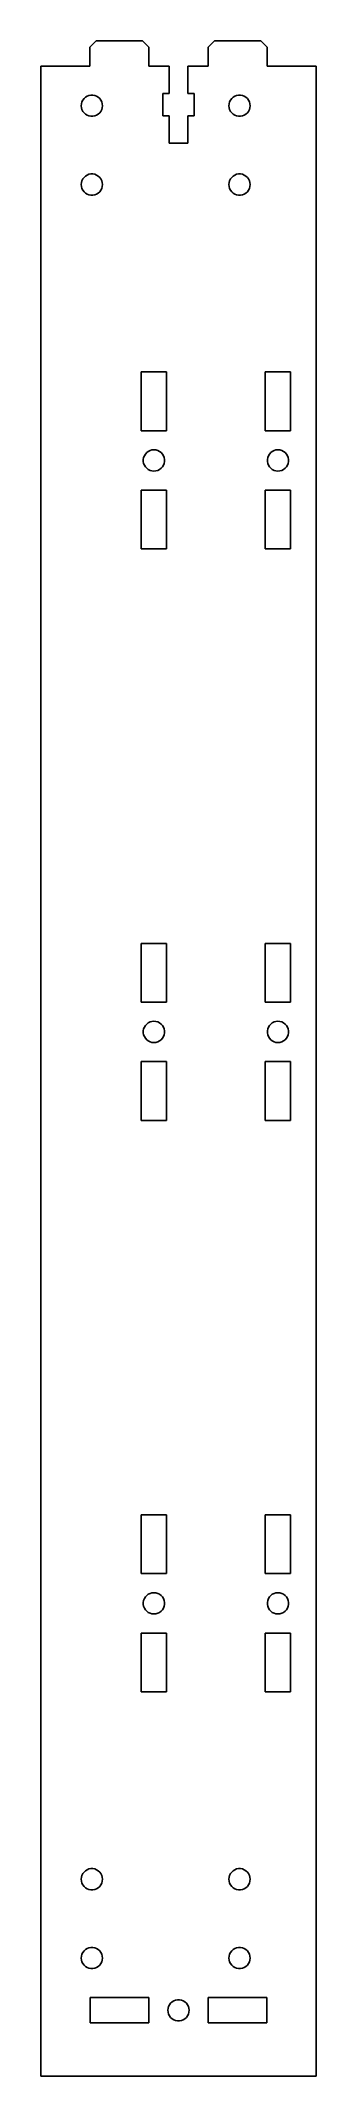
# Model space of a CAD drawing. Header units: metres. Extents: x -60 to 10, y -265 to 252.
import ezdxf

# ---------------------------------------------------------------- set-up
doc = ezdxf.new("R2010")
doc.units = ezdxf.units.M

msp = doc.modelspace()

# ---------------------------------------------------------------- linework, layer by layer
for p, q in [((-46.125, 251.5), (-47.75, 249.875)), ((-47.75, 249.875), (-47.75, 245)), ((-34.375, 251.5), (-46.125, 251.5)), ((-32.75, 249.875), (-34.375, 251.5)), ((-32.75, 245), (-32.75, 249.875)), ((-16.125, 251.5), (-17.75, 249.875)), ((-17.75, 249.875), (-17.75, 245)), ((-4.375, 251.5), (-16.125, 251.5)), ((-2.75, 249.875), (-4.375, 251.5)), ((-2.75, 245), (-2.75, 249.875)), ((-47.75, 245), (-60.25, 245)), ((-60.25, 245), (-60.25, -265)), ((-27.65, 245), (-32.75, 245)), ((-27.65, 238.1), (-27.65, 245)), ((-17.75, 245), (-22.85, 245)), ((-22.85, 245), (-22.85, 238.1)), ((9.75, 245), (-2.75, 245)), ((9.75, -265), (9.75, 245)), ((-48.4535, 237.417), (-47.9889, 237.597)), ((-47.9889, 237.597), (-47.4991, 237.688)), ((-47.4991, 237.688), (-47.0009, 237.688)), ((-47.0009, 237.688), (-46.5111, 237.597)), ((-46.5111, 237.597), (-46.0465, 237.417)), ((-29.2, 232.4), (-29.2, 238.1)), ((-29.2, 238.1), (-27.65, 238.1)), ((-22.85, 238.1), (-21.3, 238.1)), ((-21.3, 238.1), (-21.3, 232.4)), ((-10.9535, 237.417), (-10.4889, 237.597)), ((-10.4889, 237.597), (-9.99911, 237.688)), ((-9.99911, 237.688), (-9.50087, 237.688)), ((-9.50087, 237.688), (-9.01111, 237.597)), ((-9.01111, 237.597), (-8.54649, 237.417)), ((-49.95, 235), (-49.904, 235.496)), ((-49.904, 234.504), (-49.95, 235)), ((-49.904, 235.496), (-49.7677, 235.975)), ((-49.7677, 234.025), (-49.904, 234.504)), ((-49.7677, 235.975), (-49.5456, 236.421)), ((-49.5456, 233.579), (-49.7677, 234.025)), ((-49.5456, 236.421), (-49.2453, 236.819)), ((-49.2453, 233.181), (-49.5456, 233.579)), ((-49.2453, 236.819), (-48.8771, 237.155)), ((-48.8771, 232.845), (-49.2453, 233.181)), ((-48.8771, 237.155), (-48.4535, 237.417)), ((-48.4535, 232.583), (-48.8771, 232.845)), ((-47.9889, 232.403), (-48.4535, 232.583)), ((-46.0465, 232.583), (-46.5111, 232.403)), ((-46.0465, 237.417), (-45.6229, 237.155)), ((-45.6229, 232.845), (-46.0465, 232.583)), ((-45.6229, 237.155), (-45.2547, 236.819)), ((-45.2547, 233.181), (-45.6229, 232.845)), ((-45.2547, 236.819), (-44.9544, 236.421)), ((-44.9544, 233.579), (-45.2547, 233.181)), ((-44.9544, 236.421), (-44.7323, 235.975)), ((-44.7323, 234.025), (-44.9544, 233.579)), ((-44.7323, 235.975), (-44.596, 235.496)), ((-44.596, 234.504), (-44.7323, 234.025)), ((-44.596, 235.496), (-44.55, 235)), ((-44.55, 235), (-44.596, 234.504)), ((-12.45, 235), (-12.404, 235.496)), ((-12.404, 234.504), (-12.45, 235)), ((-12.404, 235.496), (-12.2677, 235.975)), ((-12.2677, 234.025), (-12.404, 234.504)), ((-12.2677, 235.975), (-12.0456, 236.421)), ((-12.0456, 233.579), (-12.2677, 234.025)), ((-12.0456, 236.421), (-11.7453, 236.819)), ((-11.7453, 233.181), (-12.0456, 233.579)), ((-11.7453, 236.819), (-11.3771, 237.155)), ((-11.3771, 232.845), (-11.7453, 233.181)), ((-11.3771, 237.155), (-10.9535, 237.417)), ((-10.9535, 232.583), (-11.3771, 232.845)), ((-10.4889, 232.403), (-10.9535, 232.583)), ((-8.54649, 232.583), (-9.01111, 232.403)), ((-8.54649, 237.417), (-8.12288, 237.155)), ((-8.12288, 232.845), (-8.54649, 232.583)), ((-8.12288, 237.155), (-7.75467, 236.819)), ((-7.75467, 233.181), (-8.12288, 232.845)), ((-7.75467, 236.819), (-7.45441, 236.421)), ((-7.45441, 233.579), (-7.75467, 233.181)), ((-7.45441, 236.421), (-7.23232, 235.975)), ((-7.23232, 234.025), (-7.45441, 233.579)), ((-7.23232, 235.975), (-7.09596, 235.496)), ((-7.09596, 234.504), (-7.23232, 234.025)), ((-7.09596, 235.496), (-7.04999, 235)), ((-7.04999, 235), (-7.09596, 234.504)), ((-47.4991, 232.312), (-47.9889, 232.403)), ((-47.0009, 232.312), (-47.4991, 232.312)), ((-46.5111, 232.403), (-47.0009, 232.312)), ((-27.65, 232.4), (-29.2, 232.4)), ((-27.65, 225.5), (-27.65, 232.4)), ((-21.3, 232.4), (-22.85, 232.4)), ((-22.85, 232.4), (-22.85, 225.5)), ((-9.99911, 232.312), (-10.4889, 232.403)), ((-9.50087, 232.312), (-9.99911, 232.312)), ((-9.01111, 232.403), (-9.50087, 232.312)), ((-22.85, 225.5), (-27.65, 225.5)), ((-49.2453, 216.819), (-48.8771, 217.155)), ((-48.8771, 217.155), (-48.4535, 217.417)), ((-48.4535, 217.417), (-47.9889, 217.597)), ((-47.9889, 217.597), (-47.4991, 217.688)), ((-47.4991, 217.688), (-47.0009, 217.688)), ((-47.0009, 217.688), (-46.5111, 217.597)), ((-46.5111, 217.597), (-46.0465, 217.417)), ((-46.0465, 217.417), (-45.6229, 217.155)), ((-45.6229, 217.155), (-45.2547, 216.819)), ((-11.7453, 216.819), (-11.3771, 217.155)), ((-11.3771, 217.155), (-10.9535, 217.417)), ((-10.9535, 217.417), (-10.4889, 217.597)), ((-10.4889, 217.597), (-9.99911, 217.688)), ((-9.99911, 217.688), (-9.50087, 217.688)), ((-9.50087, 217.688), (-9.01111, 217.597)), ((-9.01111, 217.597), (-8.54649, 217.417)), ((-8.54649, 217.417), (-8.12288, 217.155)), ((-8.12288, 217.155), (-7.75467, 216.819)), ((-49.95, 215), (-49.904, 215.496)), ((-49.904, 214.504), (-49.95, 215)), ((-49.904, 215.496), (-49.7677, 215.975)), ((-49.7677, 214.025), (-49.904, 214.504)), ((-49.7677, 215.975), (-49.5456, 216.421)), ((-49.5456, 213.579), (-49.7677, 214.025)), ((-49.5456, 216.421), (-49.2453, 216.819)), ((-49.2453, 213.181), (-49.5456, 213.579)), ((-48.8771, 212.845), (-49.2453, 213.181)), ((-48.4535, 212.583), (-48.8771, 212.845)), ((-47.9889, 212.403), (-48.4535, 212.583)), ((-47.4991, 212.312), (-47.9889, 212.403)), ((-47.0009, 212.312), (-47.4991, 212.312)), ((-46.5111, 212.403), (-47.0009, 212.312)), ((-46.0465, 212.583), (-46.5111, 212.403)), ((-45.6229, 212.845), (-46.0465, 212.583)), ((-45.2547, 213.181), (-45.6229, 212.845)), ((-45.2547, 216.819), (-44.9544, 216.421)), ((-44.9544, 213.579), (-45.2547, 213.181)), ((-44.9544, 216.421), (-44.7323, 215.975)), ((-44.7323, 214.025), (-44.9544, 213.579)), ((-44.7323, 215.975), (-44.596, 215.496)), ((-44.596, 214.504), (-44.7323, 214.025)), ((-44.596, 215.496), (-44.55, 215)), ((-44.55, 215), (-44.596, 214.504)), ((-12.45, 215), (-12.404, 215.496)), ((-12.404, 214.504), (-12.45, 215)), ((-12.404, 215.496), (-12.2677, 215.975)), ((-12.2677, 214.025), (-12.404, 214.504)), ((-12.2677, 215.975), (-12.0456, 216.421)), ((-12.0456, 213.579), (-12.2677, 214.025)), ((-12.0456, 216.421), (-11.7453, 216.819)), ((-11.7453, 213.181), (-12.0456, 213.579)), ((-11.3771, 212.845), (-11.7453, 213.181)), ((-10.9535, 212.583), (-11.3771, 212.845)), ((-10.4889, 212.403), (-10.9535, 212.583)), ((-9.99911, 212.312), (-10.4889, 212.403)), ((-9.50087, 212.312), (-9.99911, 212.312)), ((-9.01111, 212.403), (-9.50087, 212.312)), ((-8.54649, 212.583), (-9.01111, 212.403)), ((-8.12288, 212.845), (-8.54649, 212.583)), ((-7.75467, 213.181), (-8.12288, 212.845)), ((-7.75467, 216.819), (-7.45441, 216.421)), ((-7.45441, 213.579), (-7.75467, 213.181)), ((-7.45441, 216.421), (-7.23232, 215.975)), ((-7.23232, 214.025), (-7.45441, 213.579)), ((-7.23232, 215.975), (-7.09596, 215.496)), ((-7.09596, 214.504), (-7.23232, 214.025)), ((-7.09596, 215.496), (-7.04999, 215)), ((-7.04999, 215), (-7.09596, 214.504)), ((-34.7, 152.55), (-34.7, 167.45)), ((-34.7, 167.45), (-28.3, 167.45)), ((-28.3, 167.45), (-28.3, 152.55)), ((-3.2, 152.55), (-3.2, 167.45)), ((-3.2, 167.45), (3.2, 167.45)), ((3.2, 167.45), (3.2, 152.55)), ((-28.3, 152.55), (-34.7, 152.55)), ((3.2, 152.55), (-3.2, 152.55)), ((-34.1885, 145.249), (-34.0969, 145.739)), ((-34.1885, 144.751), (-34.1885, 145.249)), ((-34.0969, 144.261), (-34.1885, 144.751)), ((-34.0969, 145.739), (-33.9169, 146.203)), ((-33.9169, 146.203), (-33.6546, 146.627)), ((-33.6546, 146.627), (-33.319, 146.995)), ((-33.319, 146.995), (-32.9214, 147.296)), ((-32.9214, 147.296), (-32.4753, 147.518)), ((-32.4753, 147.518), (-31.9961, 147.654)), ((-31.9961, 147.654), (-31.5, 147.7)), ((-31.5, 147.7), (-31.0039, 147.654)), ((-31.0039, 147.654), (-30.5246, 147.518)), ((-30.5246, 147.518), (-30.0786, 147.296)), ((-30.0786, 147.296), (-29.681, 146.995)), ((-29.681, 146.995), (-29.3454, 146.627)), ((-29.3454, 146.627), (-29.0831, 146.203)), ((-29.0831, 146.203), (-28.9031, 145.739)), ((-28.9031, 145.739), (-28.8115, 145.249)), ((-28.8115, 144.751), (-28.9031, 144.261)), ((-28.8115, 145.249), (-28.8115, 144.751)), ((-2.68848, 145.249), (-2.59692, 145.739)), ((-2.68848, 144.751), (-2.68848, 145.249)), ((-2.59692, 144.261), (-2.68848, 144.751)), ((-2.59692, 145.739), (-2.41693, 146.203)), ((-2.41693, 146.203), (-2.15463, 146.627)), ((-2.15463, 146.627), (-1.81897, 146.995)), ((-1.81897, 146.995), (-1.42136, 147.296)), ((-1.42136, 147.296), (-0.975342, 147.518)), ((-0.975342, 147.518), (-0.496109, 147.654)), ((-0.496109, 147.654), (0, 147.7)), ((0, 147.7), (0.496109, 147.654)), ((0.496109, 147.654), (0.975342, 147.518)), ((0.975342, 147.518), (1.42136, 147.296)), ((1.42136, 147.296), (1.81897, 146.995)), ((1.81897, 146.995), (2.15463, 146.627)), ((2.15463, 146.627), (2.41693, 146.203)), ((2.41693, 146.203), (2.59692, 145.739)), ((2.59692, 145.739), (2.68848, 145.249)), ((2.68848, 144.751), (2.59692, 144.261)), ((2.68848, 145.249), (2.68848, 144.751)), ((-33.9169, 143.797), (-34.0969, 144.261)), ((-33.6546, 143.373), (-33.9169, 143.797)), ((-33.319, 143.005), (-33.6546, 143.373)), ((-32.9214, 142.704), (-33.319, 143.005)), ((-32.4753, 142.482), (-32.9214, 142.704)), ((-31.9961, 142.346), (-32.4753, 142.482)), ((-31.5, 142.3), (-31.9961, 142.346)), ((-31.0039, 142.346), (-31.5, 142.3)), ((-30.5246, 142.482), (-31.0039, 142.346)), ((-30.0786, 142.704), (-30.5246, 142.482)), ((-29.681, 143.005), (-30.0786, 142.704)), ((-29.3454, 143.373), (-29.681, 143.005)), ((-29.0831, 143.797), (-29.3454, 143.373)), ((-28.9031, 144.261), (-29.0831, 143.797)), ((-2.41693, 143.797), (-2.59692, 144.261)), ((-2.15463, 143.373), (-2.41693, 143.797)), ((-1.81897, 143.005), (-2.15463, 143.373)), ((-1.42136, 142.704), (-1.81897, 143.005)), ((-0.975342, 142.482), (-1.42136, 142.704)), ((-0.496109, 142.346), (-0.975342, 142.482)), ((0, 142.3), (-0.496109, 142.346)), ((0.496109, 142.346), (0, 142.3)), ((0.975342, 142.482), (0.496109, 142.346)), ((1.42136, 142.704), (0.975342, 142.482)), ((1.81897, 143.005), (1.42136, 142.704)), ((2.15463, 143.373), (1.81897, 143.005)), ((2.41693, 143.797), (2.15463, 143.373)), ((2.59692, 144.261), (2.41693, 143.797)), ((-34.7, 122.55), (-34.7, 137.45)), ((-34.7, 137.45), (-28.3, 137.45)), ((-28.3, 137.45), (-28.3, 122.55)), ((-3.2, 122.55), (-3.2, 137.45)), ((-3.2, 137.45), (3.2, 137.45)), ((3.2, 137.45), (3.2, 122.55)), ((-28.3, 122.55), (-34.7, 122.55)), ((3.2, 122.55), (-3.2, 122.55)), ((-34.7, 7.54999), (-34.7, 22.45)), ((-34.7, 22.45), (-28.3, 22.45)), ((-28.3, 22.45), (-28.3, 7.54999)), ((-3.2, 7.54999), (-3.2, 22.45)), ((-3.2, 22.45), (3.2, 22.45)), ((3.2, 22.45), (3.2, 7.54999)), ((-28.3, 7.54999), (-34.7, 7.54999)), ((3.2, 7.54999), (-3.2, 7.54999)), ((-34.1885, 0.249115), (-34.0969, 0.738876)), ((-34.1885, -0.249115), (-34.1885, 0.249115)), ((-34.0969, 0.738876), (-33.9169, 1.20349)), ((-33.9169, 1.20349), (-33.6546, 1.62711)), ((-33.6546, 1.62711), (-33.319, 1.99532)), ((-33.319, 1.99532), (-32.9214, 2.29558)), ((-32.9214, 2.29558), (-32.4753, 2.51767)), ((-32.4753, 2.51767), (-31.9961, 2.65402)), ((-31.9961, 2.65402), (-31.5, 2.7)), ((-31.5, 2.7), (-31.0039, 2.65402)), ((-31.0039, 2.65402), (-30.5246, 2.51767)), ((-30.5246, 2.51767), (-30.0786, 2.29558)), ((-30.0786, 2.29558), (-29.681, 1.99532)), ((-29.681, 1.99532), (-29.3454, 1.62711)), ((-29.3454, 1.62711), (-29.0831, 1.20349)), ((-29.0831, 1.20349), (-28.9031, 0.738876)), ((-28.9031, 0.738876), (-28.8115, 0.249115)), ((-28.8115, 0.249115), (-28.8115, -0.249115)), ((-2.68848, 0.249115), (-2.59692, 0.738876)), ((-2.68848, -0.249115), (-2.68848, 0.249115)), ((-2.59692, 0.738876), (-2.41693, 1.20349)), ((-2.41693, 1.20349), (-2.15463, 1.62711)), ((-2.15463, 1.62711), (-1.81897, 1.99532)), ((-1.81897, 1.99532), (-1.42136, 2.29558)), ((-1.42136, 2.29558), (-0.975342, 2.51767)), ((-0.975342, 2.51767), (-0.496109, 2.65402)), ((-0.496109, 2.65402), (0, 2.7)), ((0, 2.7), (0.496109, 2.65402)), ((0.496109, 2.65402), (0.975342, 2.51767)), ((0.975342, 2.51767), (1.42136, 2.29558)), ((1.42136, 2.29558), (1.81897, 1.99532)), ((1.81897, 1.99532), (2.15463, 1.62711)), ((2.15463, 1.62711), (2.41693, 1.20349)), ((2.41693, 1.20349), (2.59692, 0.738876)), ((2.59692, 0.738876), (2.68848, 0.249115)), ((2.68848, 0.249115), (2.68848, -0.249115)), ((-34.0969, -0.738876), (-34.1885, -0.249115)), ((-33.9169, -1.20349), (-34.0969, -0.738876)), ((-33.6546, -1.62711), (-33.9169, -1.20349)), ((-33.319, -1.99532), (-33.6546, -1.62711)), ((-32.9214, -2.29558), (-33.319, -1.99532)), ((-32.4753, -2.51767), (-32.9214, -2.29558)), ((-31.9961, -2.65402), (-32.4753, -2.51767)), ((-31.5, -2.7), (-31.9961, -2.65402)), ((-31.0039, -2.65402), (-31.5, -2.7)), ((-30.5246, -2.51767), (-31.0039, -2.65402)), ((-30.0786, -2.29558), (-30.5246, -2.51767)), ((-29.681, -1.99532), (-30.0786, -2.29558)), ((-29.3454, -1.62711), (-29.681, -1.99532)), ((-29.0831, -1.20349), (-29.3454, -1.62711)), ((-28.9031, -0.738876), (-29.0831, -1.20349)), ((-28.8115, -0.249115), (-28.9031, -0.738876)), ((-2.59692, -0.738876), (-2.68848, -0.249115)), ((-2.41693, -1.20349), (-2.59692, -0.738876)), ((-2.15463, -1.62711), (-2.41693, -1.20349)), ((-1.81897, -1.99532), (-2.15463, -1.62711)), ((-1.42136, -2.29558), (-1.81897, -1.99532)), ((-0.975342, -2.51767), (-1.42136, -2.29558)), ((-0.496109, -2.65402), (-0.975342, -2.51767)), ((0, -2.7), (-0.496109, -2.65402)), ((0.496109, -2.65402), (0, -2.7)), ((0.975342, -2.51767), (0.496109, -2.65402)), ((1.42136, -2.29558), (0.975342, -2.51767)), ((1.81897, -1.99532), (1.42136, -2.29558)), ((2.15463, -1.62711), (1.81897, -1.99532)), ((2.41693, -1.20349), (2.15463, -1.62711)), ((2.59692, -0.738876), (2.41693, -1.20349)), ((2.68848, -0.249115), (2.59692, -0.738876)), ((-34.7, -22.45), (-34.7, -7.54999)), ((-34.7, -7.54999), (-28.3, -7.54999)), ((-28.3, -7.54999), (-28.3, -22.45)), ((-3.2, -22.45), (-3.2, -7.54999)), ((-3.2, -7.54999), (3.2, -7.54999)), ((3.2, -7.54999), (3.2, -22.45)), ((-28.3, -22.45), (-34.7, -22.45)), ((3.2, -22.45), (-3.2, -22.45)), ((-34.7, -137.45), (-34.7, -122.55)), ((-34.7, -122.55), (-28.3, -122.55)), ((-28.3, -122.55), (-28.3, -137.45)), ((-3.2, -137.45), (-3.2, -122.55)), ((-3.2, -122.55), (3.2, -122.55)), ((3.2, -122.55), (3.2, -137.45)), ((-28.3, -137.45), (-34.7, -137.45)), ((3.2, -137.45), (-3.2, -137.45)), ((-34.1885, -144.751), (-34.0969, -144.261)), ((-34.0969, -144.261), (-33.9169, -143.797)), ((-33.9169, -143.797), (-33.6546, -143.373)), ((-33.6546, -143.373), (-33.319, -143.005)), ((-33.319, -143.005), (-32.9214, -142.704)), ((-32.9214, -142.704), (-32.4753, -142.482)), ((-32.4753, -142.482), (-31.9961, -142.346)), ((-31.9961, -142.346), (-31.5, -142.3)), ((-31.5, -142.3), (-31.0039, -142.346)), ((-31.0039, -142.346), (-30.5246, -142.482)), ((-30.5246, -142.482), (-30.0786, -142.704)), ((-30.0786, -142.704), (-29.681, -143.005)), ((-29.681, -143.005), (-29.3454, -143.373)), ((-29.3454, -143.373), (-29.0831, -143.797)), ((-29.0831, -143.797), (-28.9031, -144.261)), ((-28.9031, -144.261), (-28.8115, -144.751)), ((-2.68848, -144.751), (-2.59692, -144.261)), ((-2.59692, -144.261), (-2.41693, -143.797)), ((-2.41693, -143.797), (-2.15463, -143.373)), ((-2.15463, -143.373), (-1.81897, -143.005)), ((-1.81897, -143.005), (-1.42136, -142.704)), ((-1.42136, -142.704), (-0.975342, -142.482)), ((-0.975342, -142.482), (-0.496109, -142.346)), ((-0.496109, -142.346), (0, -142.3)), ((0, -142.3), (0.496109, -142.346)), ((0.496109, -142.346), (0.975342, -142.482)), ((0.975342, -142.482), (1.42136, -142.704)), ((1.42136, -142.704), (1.81897, -143.005)), ((1.81897, -143.005), (2.15463, -143.373)), ((2.15463, -143.373), (2.41693, -143.797)), ((2.41693, -143.797), (2.59692, -144.261)), ((2.59692, -144.261), (2.68848, -144.751)), ((-34.1885, -145.249), (-34.1885, -144.751)), ((-34.0969, -145.739), (-34.1885, -145.249)), ((-33.9169, -146.203), (-34.0969, -145.739)), ((-33.6546, -146.627), (-33.9169, -146.203)), ((-33.319, -146.995), (-33.6546, -146.627)), ((-32.9214, -147.296), (-33.319, -146.995)), ((-32.4753, -147.518), (-32.9214, -147.296)), ((-31.9961, -147.654), (-32.4753, -147.518)), ((-31.5, -147.7), (-31.9961, -147.654)), ((-31.0039, -147.654), (-31.5, -147.7)), ((-30.5246, -147.518), (-31.0039, -147.654)), ((-30.0786, -147.296), (-30.5246, -147.518)), ((-29.681, -146.995), (-30.0786, -147.296)), ((-29.3454, -146.627), (-29.681, -146.995)), ((-29.0831, -146.203), (-29.3454, -146.627)), ((-28.9031, -145.739), (-29.0831, -146.203)), ((-28.8115, -145.249), (-28.9031, -145.739)), ((-28.8115, -144.751), (-28.8115, -145.249)), ((-2.68848, -145.249), (-2.68848, -144.751)), ((-2.59692, -145.739), (-2.68848, -145.249)), ((-2.41693, -146.203), (-2.59692, -145.739)), ((-2.15463, -146.627), (-2.41693, -146.203)), ((-1.81897, -146.995), (-2.15463, -146.627)), ((-1.42136, -147.296), (-1.81897, -146.995)), ((-0.975342, -147.518), (-1.42136, -147.296)), ((-0.496109, -147.654), (-0.975342, -147.518)), ((0, -147.7), (-0.496109, -147.654)), ((0.496109, -147.654), (0, -147.7)), ((0.975342, -147.518), (0.496109, -147.654)), ((1.42136, -147.296), (0.975342, -147.518)), ((1.81897, -146.995), (1.42136, -147.296)), ((2.15463, -146.627), (1.81897, -146.995)), ((2.41693, -146.203), (2.15463, -146.627)), ((2.59692, -145.739), (2.41693, -146.203)), ((2.68848, -145.249), (2.59692, -145.739)), ((2.68848, -144.751), (2.68848, -145.249)), ((-34.7, -167.45), (-34.7, -152.55)), ((-34.7, -152.55), (-28.3, -152.55)), ((-28.3, -152.55), (-28.3, -167.45)), ((-3.2, -167.45), (-3.2, -152.55)), ((-3.2, -152.55), (3.2, -152.55)), ((3.2, -152.55), (3.2, -167.45)), ((-28.3, -167.45), (-34.7, -167.45)), ((3.2, -167.45), (-3.2, -167.45)), ((-49.95, -215), (-49.904, -214.504)), ((-49.904, -215.496), (-49.95, -215)), ((-49.904, -214.504), (-49.7677, -214.025)), ((-49.7677, -215.975), (-49.904, -215.496)), ((-49.7677, -214.025), (-49.5456, -213.579)), ((-49.5456, -216.421), (-49.7677, -215.975)), ((-49.5456, -213.579), (-49.2453, -213.181)), ((-49.2453, -216.819), (-49.5456, -216.421)), ((-49.2453, -213.181), (-48.8771, -212.845)), ((-48.8771, -217.155), (-49.2453, -216.819)), ((-48.8771, -212.845), (-48.4535, -212.583)), ((-48.4535, -212.583), (-47.9889, -212.403)), ((-47.9889, -212.403), (-47.4991, -212.312)), ((-47.4991, -212.312), (-47.0009, -212.312)), ((-47.0009, -212.312), (-46.5111, -212.403)), ((-46.5111, -212.403), (-46.0465, -212.583)), ((-46.0465, -212.583), (-45.6229, -212.845)), ((-45.6229, -212.845), (-45.2547, -213.181)), ((-45.2547, -216.819), (-45.6229, -217.155)), ((-45.2547, -213.181), (-44.9544, -213.579)), ((-44.9544, -216.421), (-45.2547, -216.819)), ((-44.9544, -213.579), (-44.7323, -214.025)), ((-44.7323, -215.975), (-44.9544, -216.421)), ((-44.7323, -214.025), (-44.596, -214.504)), ((-44.596, -215.496), (-44.7323, -215.975)), ((-44.596, -214.504), (-44.55, -215)), ((-44.55, -215), (-44.596, -215.496)), ((-12.45, -215), (-12.404, -214.504)), ((-12.404, -215.496), (-12.45, -215)), ((-12.404, -214.504), (-12.2677, -214.025)), ((-12.2677, -215.975), (-12.404, -215.496)), ((-12.2677, -214.025), (-12.0456, -213.579)), ((-12.0456, -216.421), (-12.2677, -215.975)), ((-12.0456, -213.579), (-11.7453, -213.181)), ((-11.7453, -216.819), (-12.0456, -216.421)), ((-11.7453, -213.181), (-11.3771, -212.845)), ((-11.3771, -217.155), (-11.7453, -216.819)), ((-11.3771, -212.845), (-10.9535, -212.583)), ((-10.9535, -212.583), (-10.4889, -212.403)), ((-10.4889, -212.403), (-9.99911, -212.312)), ((-9.99911, -212.312), (-9.50087, -212.312)), ((-9.50087, -212.312), (-9.01111, -212.403)), ((-9.01111, -212.403), (-8.54649, -212.583)), ((-8.54649, -212.583), (-8.12288, -212.845)), ((-8.12288, -212.845), (-7.75467, -213.181)), ((-7.75467, -216.819), (-8.12288, -217.155)), ((-7.75467, -213.181), (-7.45441, -213.579)), ((-7.45441, -216.421), (-7.75467, -216.819)), ((-7.45441, -213.579), (-7.23232, -214.025)), ((-7.23232, -215.975), (-7.45441, -216.421)), ((-7.23232, -214.025), (-7.09596, -214.504)), ((-7.09596, -215.496), (-7.23232, -215.975)), ((-7.09596, -214.504), (-7.04999, -215)), ((-7.04999, -215), (-7.09596, -215.496)), ((-48.4535, -217.417), (-48.8771, -217.155)), ((-47.9889, -217.597), (-48.4535, -217.417)), ((-47.4991, -217.688), (-47.9889, -217.597)), ((-47.0009, -217.688), (-47.4991, -217.688)), ((-46.5111, -217.597), (-47.0009, -217.688)), ((-46.0465, -217.417), (-46.5111, -217.597)), ((-45.6229, -217.155), (-46.0465, -217.417)), ((-10.9535, -217.417), (-11.3771, -217.155)), ((-10.4889, -217.597), (-10.9535, -217.417)), ((-9.99911, -217.688), (-10.4889, -217.597)), ((-9.50087, -217.688), (-9.99911, -217.688)), ((-9.01111, -217.597), (-9.50087, -217.688)), ((-8.54649, -217.417), (-9.01111, -217.597)), ((-8.12288, -217.155), (-8.54649, -217.417)), ((-48.4535, -232.583), (-47.9889, -232.403)), ((-47.9889, -232.403), (-47.4991, -232.312)), ((-47.4991, -232.312), (-47.0009, -232.312)), ((-47.0009, -232.312), (-46.5111, -232.403)), ((-46.5111, -232.403), (-46.0465, -232.583)), ((-10.9535, -232.583), (-10.4889, -232.403)), ((-10.4889, -232.403), (-9.99911, -232.312)), ((-9.99911, -232.312), (-9.50087, -232.312)), ((-9.50087, -232.312), (-9.01111, -232.403)), ((-9.01111, -232.403), (-8.54649, -232.583)), ((-49.95, -235), (-49.904, -234.504)), ((-49.904, -235.496), (-49.95, -235)), ((-49.904, -234.504), (-49.7677, -234.025)), ((-49.7677, -235.975), (-49.904, -235.496)), ((-49.7677, -234.025), (-49.5456, -233.579)), ((-49.5456, -236.421), (-49.7677, -235.975)), ((-49.5456, -233.579), (-49.2453, -233.181)), ((-49.2453, -236.819), (-49.5456, -236.421)), ((-49.2453, -233.181), (-48.8771, -232.845)), ((-48.8771, -237.155), (-49.2453, -236.819)), ((-48.8771, -232.845), (-48.4535, -232.583)), ((-48.4535, -237.417), (-48.8771, -237.155)), ((-47.9889, -237.597), (-48.4535, -237.417)), ((-46.0465, -237.417), (-46.5111, -237.597)), ((-46.0465, -232.583), (-45.6229, -232.845)), ((-45.6229, -237.155), (-46.0465, -237.417)), ((-45.6229, -232.845), (-45.2547, -233.181)), ((-45.2547, -236.819), (-45.6229, -237.155)), ((-45.2547, -233.181), (-44.9544, -233.579)), ((-44.9544, -236.421), (-45.2547, -236.819)), ((-44.9544, -233.579), (-44.7323, -234.025)), ((-44.7323, -235.975), (-44.9544, -236.421)), ((-44.7323, -234.025), (-44.596, -234.504)), ((-44.596, -235.496), (-44.7323, -235.975)), ((-44.596, -234.504), (-44.55, -235)), ((-44.55, -235), (-44.596, -235.496)), ((-12.45, -235), (-12.404, -234.504)), ((-12.404, -235.496), (-12.45, -235)), ((-12.404, -234.504), (-12.2677, -234.025)), ((-12.2677, -235.975), (-12.404, -235.496)), ((-12.2677, -234.025), (-12.0456, -233.579)), ((-12.0456, -236.421), (-12.2677, -235.975)), ((-12.0456, -233.579), (-11.7453, -233.181)), ((-11.7453, -236.819), (-12.0456, -236.421)), ((-11.7453, -233.181), (-11.3771, -232.845)), ((-11.3771, -237.155), (-11.7453, -236.819)), ((-11.3771, -232.845), (-10.9535, -232.583)), ((-10.9535, -237.417), (-11.3771, -237.155)), ((-10.4889, -237.597), (-10.9535, -237.417)), ((-8.54649, -237.417), (-9.01111, -237.597)), ((-8.54649, -232.583), (-8.12288, -232.845)), ((-8.12288, -237.155), (-8.54649, -237.417)), ((-8.12288, -232.845), (-7.75467, -233.181)), ((-7.75467, -236.819), (-8.12288, -237.155)), ((-7.75467, -233.181), (-7.45441, -233.579)), ((-7.45441, -236.421), (-7.75467, -236.819)), ((-7.45441, -233.579), (-7.23232, -234.025)), ((-7.23232, -235.975), (-7.45441, -236.421)), ((-7.23232, -234.025), (-7.09596, -234.504)), ((-7.09596, -235.496), (-7.23232, -235.975)), ((-7.09596, -234.504), (-7.04999, -235)), ((-7.04999, -235), (-7.09596, -235.496)), ((-47.4991, -237.688), (-47.9889, -237.597)), ((-47.0009, -237.688), (-47.4991, -237.688)), ((-46.5111, -237.597), (-47.0009, -237.688)), ((-9.99911, -237.688), (-10.4889, -237.597)), ((-9.50087, -237.688), (-9.99911, -237.688)), ((-9.01111, -237.597), (-9.50087, -237.688)), ((-47.7, -251.45), (-47.7, -245.05)), ((-47.7, -245.05), (-32.8, -245.05)), ((-32.8, -245.05), (-32.8, -251.45)), ((-27.95, -248.25), (-27.904, -247.754)), ((-27.904, -247.754), (-27.7677, -247.275)), ((-27.7677, -247.275), (-27.5456, -246.829)), ((-27.5456, -246.829), (-27.2453, -246.431)), ((-27.2453, -246.431), (-26.8771, -246.095)), ((-26.8771, -246.095), (-26.4535, -245.833)), ((-26.4535, -245.833), (-25.9889, -245.653)), ((-25.9889, -245.653), (-25.4991, -245.562)), ((-25.4991, -245.562), (-25.0009, -245.562)), ((-25.0009, -245.562), (-24.5111, -245.653)), ((-24.5111, -245.653), (-24.0465, -245.833)), ((-24.0465, -245.833), (-23.6229, -246.095)), ((-23.6229, -246.095), (-23.2547, -246.431)), ((-23.2547, -246.431), (-22.9544, -246.829)), ((-22.9544, -246.829), (-22.7323, -247.275)), ((-22.7323, -247.275), (-22.596, -247.754)), ((-22.596, -247.754), (-22.55, -248.25)), ((-17.7, -251.45), (-17.7, -245.05)), ((-17.7, -245.05), (-2.79999, -245.05)), ((-2.79999, -245.05), (-2.79999, -251.45)), ((-32.8, -251.45), (-47.7, -251.45)), ((-27.904, -248.746), (-27.95, -248.25)), ((-27.7677, -249.225), (-27.904, -248.746)), ((-27.5456, -249.671), (-27.7677, -249.225)), ((-27.2453, -250.069), (-27.5456, -249.671)), ((-26.8771, -250.405), (-27.2453, -250.069)), ((-26.4535, -250.667), (-26.8771, -250.405)), ((-25.9889, -250.847), (-26.4535, -250.667)), ((-25.4991, -250.938), (-25.9889, -250.847)), ((-25.0009, -250.938), (-25.4991, -250.938)), ((-24.5111, -250.847), (-25.0009, -250.938)), ((-24.0465, -250.667), (-24.5111, -250.847)), ((-23.6229, -250.405), (-24.0465, -250.667)), ((-23.2547, -250.069), (-23.6229, -250.405)), ((-22.9544, -249.671), (-23.2547, -250.069)), ((-22.7323, -249.225), (-22.9544, -249.671)), ((-22.596, -248.746), (-22.7323, -249.225)), ((-22.55, -248.25), (-22.596, -248.746)), ((-2.79999, -251.45), (-17.7, -251.45)), ((-60.25, -265), (9.75, -265))]:
    msp.add_line(p, q)

doc.saveas('drawing.dxf')
